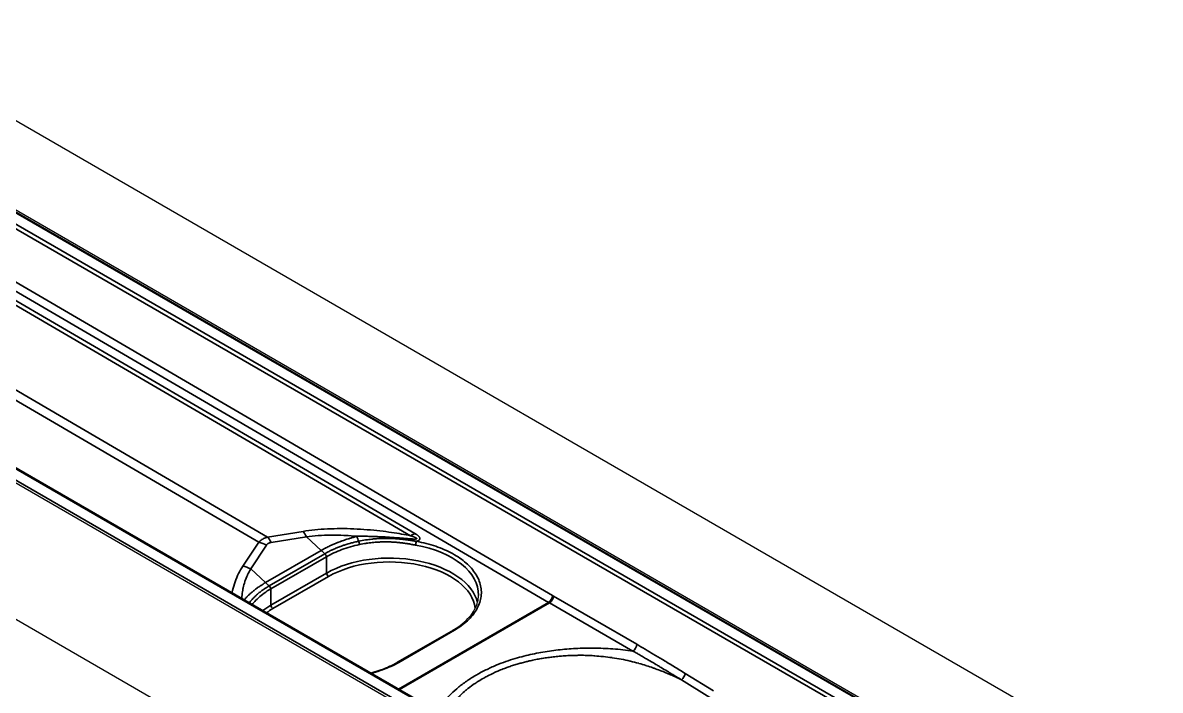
# Model space of a CAD drawing. Header units: millimetres. Extents: x 68 to 2000, y 100 to 2870.
# Drawn here: x 1290.3 to 1392.8, y 883.7 to 943.8 of the extents above; entities that cross this region are included whole.
import ezdxf

# ---------------------------------------------------------------- set-up
doc = ezdxf.new("R2010")
doc.units = ezdxf.units.MM
doc.header["$LTSCALE"] = 10
doc.layers.add('_Sichtbarkanten', color=7, linetype='Continuous', lineweight=25)
doc.layers.add('Sichtbar schmal (ISO)', color=7, linetype='Continuous', lineweight=35)

msp = doc.modelspace()

# ---------------------------------------------------------------- linework, layer by layer
at = {"layer": '_Sichtbarkanten'}
for p, q in [((1239.44, 963.98), (1522.28, 800.68)), ((1250.76, 949.22), (1496.84, 807.15)), ((1251.18, 949.16), (1496.62, 807.45)), ((1200.55, 941.52), (1483.39, 778.22)), ((1476.85, 795.62), (1230.79, 937.69)), ((1475.3, 795.14), (1229.86, 936.85)), ((1329.05, 889.1), (1324.03, 886.21))]:
    msp.add_line(p, q, dxfattribs=at)
for points, knots in [([(1329.05, 889.1), (1329.66, 889.45), (1330.16, 889.86), (1330.91, 890.72), (1331.15, 891.18), (1331.32, 891.83), (1331.35, 892.03), (1331.35, 892.23)], [0, 0, 0, 0, 0.516842, 0.516842, 1.025345, 1.025345, 1.242957, 1.242957, 1.242957, 1.242957]), ([(1321.61, 885.25), (1322.15, 885.39), (1322.66, 885.56), (1323.45, 885.9), (1323.75, 886.04), (1324.03, 886.21)], [2.7346782, 2.7346782, 2.7346782, 2.7346782, 3.0875268, 3.0875268, 3.3269031, 3.3269031, 3.3269031, 3.3269031])]:
    msp.add_open_spline(points, degree=3, knots=knots, dxfattribs=at)
at = {"layer": 'Sichtbar schmal (ISO)'}
for p, q in [((1495.64, 806.32), (1249.57, 948.39)), ((1249.75, 948.69), (1495.81, 806.63)), ((1496.71, 807.14), (1250.63, 949.21)), ((1338.02, 892.21), (1249.57, 943.82)), ((1337.66, 891.6), (1249.22, 943.21)), ((1229.77, 937.16), (1475.85, 795.09)), ((1476.73, 795.61), (1230.66, 937.67)), ((1325.62, 897.81), (1267.05, 931.97)), ((1325.21, 897.6), (1266.65, 931.77)), ((1311.54, 897.01), (1263.88, 924.82)), ((1312.34, 897.48), (1264.68, 925.28)), ((1315.53, 897.99), (1312.34, 897.48)), ((1315.84, 897.51), (1312.65, 896.99)), ((1315.84, 897.51), (1317.16, 896.27)), ((1311.54, 897.01), (1310.11, 894.86)), ((1312.25, 896.76), (1310.82, 894.61)), ((1312.15, 893.38), (1317.16, 896.27)), ((1317.5, 895.98), (1312.48, 893.09)), ((1317.64, 895.7), (1312.62, 892.81)), ((1317.64, 895.7), (1317.66, 894.23)), ((1310.82, 894.61), (1312.15, 893.38)), ((1317.66, 894.23), (1312.64, 891.34)), ((1317.84, 893.93), (1312.82, 891.03)), ((1312.62, 892.81), (1312.64, 891.34)), ((1345.61, 887.82), (1338.11, 892.15)), ((1324.13, 883.79), (1337.66, 891.6)), ((1324.23, 883.74), (1337.75, 891.55)), ((1345.26, 887.21), (1337.75, 891.55)), ((1324.16, 886.19), (1329.18, 889.09)), ((1352.53, 883.62), (1349.96, 885.2)), ((1352.2, 883.04), (1349.63, 884.63))]:
    msp.add_line(p, q, dxfattribs=at)
for centre, major_axis, ratio, start_param, end_param in [((1312.13, 895.34), (0.4, -2.47), 0.393812, 2.240031, 2.552527), ((1315.32, 895.85), (0.4, -2.47), 0.393811, 2.240031, 2.552528), ((1320.87, 900.5), (0.84, -4.93), 0.236303, 5.314743, 5.431953), ((1325.64, 901.88), (2.52, 4.32), 0.574319, 3.815229, 3.929595), ((1311.73, 895.11), (2.08, -1.38), 0.678392, 1.764791, 2.077288), ((1318.2, 899.58), (2.5, -4.33), 0.57735, 5.201094, 5.298232), ((1320.53, 896.94), (0.052, -0.244), 0.269866, 0.94212, 2.279891), ((1325.76, 896.89), (-0.045, -0.246), 0.237424, 3.781907, 5.332802), ((1323.32, 892.31), (-8.03, 0.04), 0.580454, 3.131921, 4.41663), ((1323.32, 890.97), (8, 0), 0.57735, 0.132279, 2.356194), ((1323.32, 890.77), (7.75, 0), 0.57735, 0.067114, 2.356194), ((1310.31, 892.96), (2.08, -1.38), 0.678392, 1.764791, 2.077288), ((1317.84, 894.14), (-0.125, 0.217), 0.57735, 0.802851, 2.356194), ((1313.18, 896.68), (2.5, -4.33), 0.57735, 5.201094, 5.298232), ((1312.44, 892.91), (0.121, -0.219), 0.577882, 0.813784, 2.167422), ((1337.66, 892.01), (0.252, 0.432), 0.574372, 3.929636, 5.482984), ((1337.75, 891.96), (0.25, 0.433), 0.57735, 3.926992, 5.480334), ((1338.45, 914.57), (-11.82, 23.79), 0.585279, 2.413962, 2.41893), ((1318.3, 888.07), (-8, 0), 0.57735, 5.497787, 5.637259), ((1318.3, 887.87), (-7.75, 0), 0.57735, 5.497787, 5.609846), ((1312.82, 891.24), (-0.125, 0.217), 0.57735, 0.802851, 2.356194), ((1337.75, 911.96), (-12.5, 21.65), 0.57735, 2.350959, 2.356194), ((1329.18, 888.89), (-0.125, 0.217), 0.57735, 5.492551, 6.283185), ((1345.26, 887.62), (0.25, 0.433), 0.57735, 3.926991, 5.480334), ((1324.16, 885.99), (-0.125, 0.217), 0.57735, 5.492551, 6.283185), ((1349.61, 885.01), (0.262, 0.426), 0.55888, 4.038057, 5.496129)]:
    msp.add_ellipse(centre, major_axis=major_axis, ratio=ratio, start_param=start_param, end_param=end_param, dxfattribs=at)
for points, knots in [([(1325.21, 897.6), (1324.97, 897.65), (1324.43, 897.75), (1323.53, 897.9), (1322.49, 898.04), (1321.32, 898.15), (1320.1, 898.23), (1318.92, 898.25), (1317.73, 898.22), (1316.58, 898.14), (1315.87, 898.05), (1315.53, 897.99)], [0.0000001, 0.0000001, 0.0000001, 0.0000001, 0.1111111, 0.2222222, 0.3333333, 0.4444444, 0.5555556, 0.6666667, 0.7777778, 0.8888889, 1, 1, 1, 1]), ([(1312.34, 897.48), (1312.28, 897.46), (1312.21, 897.44), (1312.15, 897.42), (1312.09, 897.39), (1312.04, 897.37), (1311.98, 897.34), (1311.93, 897.31), (1311.87, 897.28), (1311.82, 897.25), (1311.77, 897.21), (1311.72, 897.18), (1311.68, 897.14), (1311.63, 897.1), (1311.58, 897.06), (1311.54, 897.01)], [0.000001, 0.000001, 0.000001, 0.000001, 0.2, 0.2, 0.2, 0.4, 0.4, 0.4, 0.6, 0.6, 0.6, 0.8, 0.8, 0.8, 1, 1, 1, 1]), ([(1320.39, 897.55), (1320.04, 897.58), (1319.68, 897.61), (1319.33, 897.63), (1319.29, 897.63), (1319.25, 897.63), (1319.21, 897.63), (1318.84, 897.65), (1318.48, 897.66), (1318.11, 897.65), (1318.09, 897.65), (1318.06, 897.65), (1318.03, 897.65), (1317.66, 897.65), (1317.29, 897.64), (1316.93, 897.61), (1316.92, 897.61), (1316.91, 897.61), (1316.89, 897.61), (1316.52, 897.59), (1316.17, 897.55), (1315.84, 897.51)], [0.0000008, 0.0000008, 0.0000008, 0.0000008, 0.2248145, 0.2248145, 0.2248145, 0.25, 0.25, 0.25, 0.4832723, 0.4832723, 0.4832723, 0.5, 0.5, 0.5, 0.7416406, 0.7416406, 0.7416406, 0.75, 0.75, 0.75, 1, 1, 1, 1]), ([(1317.16, 896.27), (1317.3, 896.35), (1317.44, 896.42), (1317.57, 896.49), (1317.58, 896.5), (1317.59, 896.5), (1317.6, 896.51), (1317.72, 896.57), (1317.84, 896.63), (1317.95, 896.68), (1317.97, 896.69), (1317.99, 896.7), (1318.01, 896.71), (1318.11, 896.75), (1318.21, 896.8), (1318.3, 896.84), (1318.33, 896.85), (1318.35, 896.86), (1318.38, 896.87), (1318.47, 896.91), (1318.55, 896.94), (1318.63, 896.98), (1318.67, 896.99), (1318.7, 897), (1318.73, 897.01), (1318.8, 897.04), (1318.88, 897.07), (1318.96, 897.1), (1318.99, 897.11), (1319.02, 897.12), (1319.06, 897.13), (1319.13, 897.16), (1319.2, 897.19), (1319.27, 897.21), (1319.31, 897.22), (1319.34, 897.23), (1319.38, 897.25), (1319.45, 897.27), (1319.53, 897.3), (1319.6, 897.32), (1319.64, 897.33), (1319.67, 897.34), (1319.71, 897.35), (1319.79, 897.38), (1319.88, 897.4), (1319.97, 897.43), (1319.99, 897.44), (1320.02, 897.44), (1320.04, 897.45), (1320.16, 897.48), (1320.27, 897.52), (1320.39, 897.55)], [0, 0, 0, 0, 0.1017511, 0.1017511, 0.1017511, 0.1111111, 0.1111111, 0.1111111, 0.2047514, 0.2047514, 0.2047514, 0.2222222, 0.2222222, 0.2222222, 0.3088109, 0.3088109, 0.3088109, 0.3333333, 0.3333333, 0.3333333, 0.4141311, 0.4141311, 0.4141311, 0.4444444, 0.4444444, 0.4444444, 0.5213578, 0.5213578, 0.5213578, 0.5555556, 0.5555556, 0.5555556, 0.6302663, 0.6302663, 0.6302663, 0.6666667, 0.6666667, 0.6666667, 0.7427651, 0.7427651, 0.7427651, 0.7777778, 0.7777778, 0.7777778, 0.8639588, 0.8639588, 0.8639588, 0.8888889, 0.8888889, 0.8888889, 0.9999989, 0.9999989, 0.9999989, 0.9999989]), ([(1320.39, 897.55), (1320.44, 897.55), (1320.49, 897.55), (1320.55, 897.55), (1320.64, 897.55), (1320.74, 897.55), (1320.83, 897.55), (1320.97, 897.55), (1321.11, 897.55), (1321.25, 897.55), (1321.39, 897.55), (1321.52, 897.54), (1321.65, 897.54), (1321.7, 897.54), (1321.74, 897.54), (1321.78, 897.54), (1321.87, 897.54), (1321.96, 897.53), (1322.05, 897.53), (1322.19, 897.52), (1322.32, 897.52), (1322.45, 897.51), (1322.58, 897.51), (1322.71, 897.5), (1322.83, 897.49), (1322.87, 897.49), (1322.9, 897.49), (1322.94, 897.49), (1323.02, 897.48), (1323.1, 897.48), (1323.18, 897.47), (1323.29, 897.47), (1323.39, 897.46), (1323.48, 897.45), (1323.58, 897.45), (1323.66, 897.44), (1323.75, 897.43), (1323.82, 897.43), (1323.89, 897.42), (1323.96, 897.42), (1323.97, 897.42), (1323.98, 897.42), (1323.98, 897.41), (1324.06, 897.41), (1324.13, 897.4), (1324.2, 897.4), (1324.26, 897.39), (1324.33, 897.39), (1324.39, 897.38), (1324.45, 897.38), (1324.5, 897.37), (1324.56, 897.37), (1324.61, 897.36), (1324.66, 897.36), (1324.71, 897.35), (1324.76, 897.35), (1324.81, 897.35), (1324.85, 897.34), (1324.86, 897.34), (1324.86, 897.34), (1324.87, 897.34), (1324.91, 897.34), (1324.94, 897.34), (1324.98, 897.33), (1325.02, 897.33), (1325.06, 897.33), (1325.1, 897.32), (1325.13, 897.32), (1325.17, 897.32), (1325.2, 897.32), (1325.24, 897.31), (1325.27, 897.31), (1325.3, 897.31), (1325.33, 897.31), (1325.36, 897.31), (1325.39, 897.31), (1325.42, 897.3), (1325.44, 897.3), (1325.47, 897.3), (1325.49, 897.3), (1325.52, 897.3), (1325.54, 897.3), (1325.56, 897.3), (1325.58, 897.3), (1325.6, 897.3), (1325.62, 897.3), (1325.64, 897.3), (1325.66, 897.3), (1325.67, 897.3), (1325.68, 897.3), (1325.7, 897.31), (1325.7, 897.31), (1325.7, 897.31), (1325.71, 897.31), (1325.72, 897.31), (1325.73, 897.31), (1325.74, 897.31), (1325.75, 897.31), (1325.76, 897.32), (1325.77, 897.32), (1325.77, 897.32), (1325.78, 897.33), (1325.78, 897.33), (1325.78, 897.33), (1325.79, 897.34), (1325.79, 897.34), (1325.79, 897.34), (1325.79, 897.35), (1325.79, 897.35), (1325.78, 897.36), (1325.78, 897.36), (1325.77, 897.37), (1325.77, 897.37), (1325.76, 897.38), (1325.75, 897.39), (1325.75, 897.39), (1325.74, 897.39), (1325.74, 897.39), (1325.73, 897.4), (1325.73, 897.4), (1325.72, 897.41), (1325.71, 897.41), (1325.69, 897.42), (1325.68, 897.43), (1325.66, 897.44), (1325.65, 897.44), (1325.63, 897.45), (1325.61, 897.46), (1325.59, 897.47), (1325.56, 897.48), (1325.54, 897.49), (1325.52, 897.5), (1325.49, 897.51), (1325.47, 897.52), (1325.44, 897.52), (1325.41, 897.54), (1325.38, 897.55), (1325.35, 897.56), (1325.32, 897.57), (1325.29, 897.58), (1325.25, 897.59), (1325.21, 897.6)], [0, 0, 0, 0, 0.008878, 0.008878, 0.008878, 0.025, 0.025, 0.025, 0.05, 0.05, 0.05, 0.075, 0.075, 0.075, 0.083078, 0.083078, 0.083078, 0.1, 0.1, 0.1, 0.125, 0.125, 0.125, 0.15, 0.15, 0.15, 0.157262, 0.157262, 0.157262, 0.175, 0.175, 0.175, 0.2, 0.2, 0.2, 0.225, 0.225, 0.225, 0.247497, 0.247497, 0.247497, 0.25, 0.25, 0.25, 0.275, 0.275, 0.275, 0.3, 0.3, 0.3, 0.325, 0.325, 0.325, 0.35, 0.35, 0.35, 0.375, 0.375, 0.375, 0.377245, 0.377245, 0.377245, 0.4, 0.4, 0.4, 0.425, 0.425, 0.425, 0.45, 0.45, 0.45, 0.475, 0.475, 0.475, 0.5, 0.5, 0.5, 0.525, 0.525, 0.525, 0.55, 0.55, 0.55, 0.575, 0.575, 0.575, 0.6, 0.6, 0.6, 0.61905, 0.61905, 0.61905, 0.625, 0.625, 0.625, 0.65, 0.65, 0.65, 0.675, 0.675, 0.675, 0.7, 0.7, 0.7, 0.725, 0.725, 0.725, 0.75, 0.75, 0.75, 0.775, 0.775, 0.775, 0.8, 0.8, 0.8, 0.810535, 0.810535, 0.810535, 0.825, 0.825, 0.825, 0.85, 0.85, 0.85, 0.875, 0.875, 0.875, 0.9, 0.9, 0.9, 0.925, 0.925, 0.925, 0.95, 0.95, 0.95, 0.975, 0.975, 0.975, 1, 1, 1, 1]), ([(1325.76, 897.1), (1325.72, 897.1), (1325.67, 897.11), (1325.62, 897.12), (1325.62, 897.12), (1325.61, 897.12), (1325.61, 897.12), (1325.56, 897.13), (1325.52, 897.14), (1325.47, 897.14), (1325.46, 897.15), (1325.45, 897.15), (1325.44, 897.15), (1325.4, 897.16), (1325.35, 897.16), (1325.29, 897.17), (1325.28, 897.17), (1325.27, 897.18), (1325.25, 897.18), (1325.21, 897.19), (1325.15, 897.19), (1325.1, 897.2), (1325.08, 897.2), (1325.06, 897.21), (1325.04, 897.21), (1324.99, 897.22), (1324.94, 897.22), (1324.89, 897.23), (1324.86, 897.23), (1324.84, 897.24), (1324.81, 897.24), (1324.76, 897.25), (1324.71, 897.25), (1324.66, 897.26), (1324.62, 897.26), (1324.59, 897.27), (1324.55, 897.27), (1324.5, 897.28), (1324.45, 897.28), (1324.4, 897.29), (1324.36, 897.29), (1324.31, 897.3), (1324.27, 897.3), (1324.22, 897.31), (1324.17, 897.31), (1324.12, 897.31), (1324.07, 897.32), (1324.01, 897.32), (1323.96, 897.33), (1323.91, 897.33), (1323.86, 897.33), (1323.81, 897.34), (1323.74, 897.34), (1323.68, 897.34), (1323.61, 897.35), (1323.56, 897.35), (1323.52, 897.35), (1323.47, 897.35), (1323.39, 897.36), (1323.31, 897.36), (1323.22, 897.36), (1323.18, 897.36), (1323.14, 897.36), (1323.09, 897.36), (1323, 897.36), (1322.89, 897.36), (1322.79, 897.36), (1322.75, 897.36), (1322.72, 897.36), (1322.68, 897.36), (1322.56, 897.35), (1322.44, 897.35), (1322.31, 897.34), (1322.28, 897.34), (1322.25, 897.34), (1322.22, 897.34), (1322.08, 897.33), (1321.93, 897.31), (1321.78, 897.3), (1321.76, 897.3), (1321.74, 897.29), (1321.72, 897.29), (1321.55, 897.27), (1321.38, 897.25), (1321.19, 897.22), (1321.18, 897.22), (1321.17, 897.22), (1321.16, 897.22), (1320.97, 897.19), (1320.76, 897.15), (1320.55, 897.11)], [0, 0, 0, 0, 0.0625, 0.0625, 0.0625, 0.0673979, 0.0673979, 0.0673979, 0.125, 0.125, 0.125, 0.134343, 0.134343, 0.134343, 0.1875, 0.1875, 0.1875, 0.2010157, 0.2010157, 0.2010157, 0.25, 0.25, 0.25, 0.2675424, 0.2675424, 0.2675424, 0.3125, 0.3125, 0.3125, 0.3339838, 0.3339838, 0.3339838, 0.375, 0.375, 0.375, 0.4003897, 0.4003897, 0.4003897, 0.4375, 0.4375, 0.4375, 0.4668495, 0.4668495, 0.4668495, 0.5, 0.5, 0.5, 0.5333862, 0.5333862, 0.5333862, 0.5625, 0.5625, 0.5625, 0.6000058, 0.6000058, 0.6000058, 0.625, 0.625, 0.625, 0.6667228, 0.6667228, 0.6667228, 0.6875, 0.6875, 0.6875, 0.7335473, 0.7335473, 0.7335473, 0.75, 0.75, 0.75, 0.8005055, 0.8005055, 0.8005055, 0.8125, 0.8125, 0.8125, 0.8674731, 0.8674731, 0.8674731, 0.875, 0.875, 0.875, 0.9341302, 0.9341302, 0.9341302, 0.9375, 0.9375, 0.9375, 0.9999998, 0.9999998, 0.9999998, 0.9999998]), ([(1325.76, 897.1), (1325.78, 897.1), (1325.81, 897.11), (1325.83, 897.12), (1325.85, 897.13), (1325.87, 897.14), (1325.89, 897.15), (1325.91, 897.16), (1325.93, 897.17), (1325.94, 897.18), (1325.96, 897.19), (1325.97, 897.2), (1325.99, 897.21), (1326, 897.22), (1326.01, 897.23), (1326.02, 897.24), (1326.03, 897.25), (1326.04, 897.26), (1326.04, 897.27), (1326.05, 897.28), (1326.05, 897.29), (1326.06, 897.3), (1326.06, 897.31), (1326.06, 897.33), (1326.06, 897.34), (1326.07, 897.35), (1326.07, 897.36), (1326.06, 897.38), (1326.06, 897.39), (1326.06, 897.4), (1326.05, 897.42), (1326.05, 897.43), (1326.04, 897.45), (1326.03, 897.46), (1326.03, 897.47), (1326.02, 897.49), (1326, 897.5), (1325.99, 897.52), (1325.98, 897.53), (1325.96, 897.55), (1325.95, 897.57), (1325.93, 897.58), (1325.92, 897.6), (1325.9, 897.61), (1325.88, 897.63), (1325.86, 897.65), (1325.84, 897.66), (1325.81, 897.68), (1325.79, 897.7), (1325.76, 897.72), (1325.74, 897.73), (1325.71, 897.75), (1325.68, 897.77), (1325.65, 897.79), (1325.62, 897.81)], [0, 0, 0, 0, 0.0555556, 0.0555556, 0.0555556, 0.1111111, 0.1111111, 0.1111111, 0.1666667, 0.1666667, 0.1666667, 0.2222222, 0.2222222, 0.2222222, 0.2777778, 0.2777778, 0.2777778, 0.3333333, 0.3333333, 0.3333333, 0.3888889, 0.3888889, 0.3888889, 0.4444444, 0.4444444, 0.4444444, 0.5, 0.5, 0.5, 0.5555556, 0.5555556, 0.5555556, 0.6111111, 0.6111111, 0.6111111, 0.6666667, 0.6666667, 0.6666667, 0.7222222, 0.7222222, 0.7222222, 0.7777778, 0.7777778, 0.7777778, 0.8333333, 0.8333333, 0.8333333, 0.8888889, 0.8888889, 0.8888889, 0.9444444, 0.9444444, 0.9444444, 0.9999994, 0.9999994, 0.9999994, 0.9999994]), ([(1312.65, 896.99), (1312.61, 896.99), (1312.54, 896.97), (1312.45, 896.94), (1312.37, 896.89), (1312.3, 896.83), (1312.26, 896.79), (1312.25, 896.76)], [0.0000019, 0.0000019, 0.0000019, 0.0000019, 0.2, 0.4, 0.6, 0.8, 1, 1, 1, 1]), ([(1320.55, 897.11), (1320.42, 897.08), (1320.28, 897.05), (1320.15, 897.02), (1320.04, 896.99), (1319.92, 896.96), (1319.81, 896.93), (1319.78, 896.92), (1319.75, 896.91), (1319.71, 896.9), (1319.64, 896.88), (1319.57, 896.86), (1319.5, 896.83), (1319.39, 896.8), (1319.29, 896.77), (1319.19, 896.74), (1319.1, 896.71), (1319.01, 896.67), (1318.92, 896.64), (1318.91, 896.64), (1318.9, 896.63), (1318.89, 896.63), (1318.78, 896.59), (1318.68, 896.55), (1318.57, 896.51), (1318.46, 896.46), (1318.35, 896.41), (1318.24, 896.36), (1318.21, 896.35), (1318.19, 896.34), (1318.17, 896.33), (1318.07, 896.29), (1317.97, 896.24), (1317.88, 896.19), (1317.75, 896.12), (1317.62, 896.05), (1317.5, 895.98)], [0, 0, 0, 0, 0.117035, 0.117035, 0.117035, 0.221069, 0.221069, 0.221069, 0.25, 0.25, 0.25, 0.317055, 0.317055, 0.317055, 0.411258, 0.411258, 0.411258, 0.5, 0.5, 0.5, 0.509092, 0.509092, 0.509092, 0.613594, 0.613594, 0.613594, 0.728289, 0.728289, 0.728289, 0.75, 0.75, 0.75, 0.856332, 0.856332, 0.856332, 1, 1, 1, 1]), ([(1320.62, 896.8), (1320.34, 896.75), (1320.07, 896.68), (1319.81, 896.6), (1319.81, 896.6), (1319.81, 896.6), (1319.8, 896.6), (1319.54, 896.53), (1319.28, 896.44), (1319.04, 896.35), (1319.03, 896.35), (1319.03, 896.35), (1319.03, 896.35), (1318.78, 896.26), (1318.54, 896.16), (1318.31, 896.05), (1318.31, 896.05), (1318.3, 896.05), (1318.3, 896.05), (1318.07, 895.94), (1317.85, 895.83), (1317.64, 895.7)], [0, 0, 0, 0, 0.247865, 0.247865, 0.247865, 0.25, 0.25, 0.25, 0.496212, 0.496212, 0.496212, 0.5, 0.5, 0.5, 0.746922, 0.746922, 0.746922, 0.75, 0.75, 0.75, 1, 1, 1, 1]), ([(1325.68, 896.76), (1325.64, 896.77), (1325.6, 896.77), (1325.55, 896.78), (1325.55, 896.78), (1325.54, 896.78), (1325.54, 896.78), (1325.49, 896.79), (1325.45, 896.8), (1325.4, 896.81), (1325.39, 896.81), (1325.38, 896.81), (1325.37, 896.81), (1325.33, 896.82), (1325.28, 896.83), (1325.23, 896.84), (1325.22, 896.84), (1325.2, 896.84), (1325.19, 896.85), (1325.14, 896.85), (1325.09, 896.86), (1325.04, 896.87), (1325.02, 896.87), (1325.01, 896.88), (1324.99, 896.88), (1324.94, 896.89), (1324.89, 896.9), (1324.84, 896.9), (1324.81, 896.91), (1324.79, 896.91), (1324.76, 896.91), (1324.71, 896.92), (1324.66, 896.93), (1324.61, 896.93), (1324.58, 896.94), (1324.54, 896.94), (1324.51, 896.95), (1324.46, 896.95), (1324.41, 896.96), (1324.36, 896.97), (1324.32, 896.97), (1324.28, 896.98), (1324.24, 896.98), (1324.19, 896.98), (1324.14, 896.99), (1324.09, 896.99), (1324.04, 897), (1323.98, 897), (1323.93, 897.01), (1323.88, 897.01), (1323.83, 897.02), (1323.79, 897.02), (1323.72, 897.02), (1323.66, 897.03), (1323.59, 897.03), (1323.55, 897.03), (1323.5, 897.04), (1323.45, 897.04), (1323.38, 897.04), (1323.3, 897.04), (1323.22, 897.05), (1323.17, 897.05), (1323.13, 897.05), (1323.09, 897.05), (1323, 897.05), (1322.9, 897.05), (1322.8, 897.05), (1322.76, 897.05), (1322.72, 897.05), (1322.69, 897.04), (1322.57, 897.04), (1322.45, 897.04), (1322.33, 897.03), (1322.3, 897.03), (1322.27, 897.03), (1322.24, 897.03), (1322.11, 897.02), (1321.96, 897.01), (1321.81, 896.99), (1321.79, 896.99), (1321.77, 896.99), (1321.75, 896.99), (1321.59, 896.97), (1321.42, 896.95), (1321.24, 896.92), (1321.23, 896.92), (1321.22, 896.92), (1321.21, 896.91), (1321.02, 896.88), (1320.82, 896.85), (1320.62, 896.8)], [0.0000002, 0.0000002, 0.0000002, 0.0000002, 0.0625, 0.0625, 0.0625, 0.0673967, 0.0673967, 0.0673967, 0.125, 0.125, 0.125, 0.1343426, 0.1343426, 0.1343426, 0.1875, 0.1875, 0.1875, 0.2010143, 0.2010143, 0.2010143, 0.25, 0.25, 0.25, 0.2675413, 0.2675413, 0.2675413, 0.3125, 0.3125, 0.3125, 0.3339828, 0.3339828, 0.3339828, 0.375, 0.375, 0.375, 0.4003887, 0.4003887, 0.4003887, 0.4375, 0.4375, 0.4375, 0.4668486, 0.4668486, 0.4668486, 0.5, 0.5, 0.5, 0.5333854, 0.5333854, 0.5333854, 0.5625, 0.5625, 0.5625, 0.600005, 0.600005, 0.600005, 0.625, 0.625, 0.625, 0.6667219, 0.6667219, 0.6667219, 0.6875, 0.6875, 0.6875, 0.7335465, 0.7335465, 0.7335465, 0.75, 0.75, 0.75, 0.8005047, 0.8005047, 0.8005047, 0.8125, 0.8125, 0.8125, 0.8674725, 0.8674725, 0.8674725, 0.875, 0.875, 0.875, 0.9341293, 0.9341293, 0.9341293, 0.9375, 0.9375, 0.9375, 1, 1, 1, 1]), ([(1317.5, 895.98), (1317.51, 895.97), (1317.53, 895.95), (1317.54, 895.94), (1317.56, 895.92), (1317.57, 895.9), (1317.58, 895.88), (1317.59, 895.86), (1317.6, 895.84), (1317.61, 895.82), (1317.62, 895.8), (1317.63, 895.78), (1317.63, 895.76), (1317.64, 895.74), (1317.64, 895.72), (1317.64, 895.7)], [0, 0, 0, 0, 0.2, 0.2, 0.2, 0.4, 0.4, 0.4, 0.6, 0.6, 0.6, 0.8, 0.8, 0.8, 1, 1, 1, 1]), ([(1310.11, 894.86), (1309.97, 894.65), (1309.71, 894.2), (1309.39, 893.45), (1309.22, 892.86), (1309.15, 892.52), (1309.13, 892.45)], [0, 0, 0, 0, 0.1, 0.2, 0.3, 0.3276379, 0.3276379, 0.3276379, 0.3276379]), ([(1310.82, 894.61), (1310.72, 894.44), (1310.62, 894.26), (1310.53, 894.07), (1310.53, 894.06), (1310.53, 894.06), (1310.53, 894.06), (1310.45, 893.88), (1310.37, 893.69), (1310.3, 893.5), (1310.3, 893.48), (1310.3, 893.47), (1310.29, 893.46), (1310.23, 893.28), (1310.18, 893.09), (1310.14, 892.9), (1310.13, 892.88), (1310.13, 892.85), (1310.12, 892.82), (1310.09, 892.64), (1310.06, 892.46), (1310.04, 892.28), (1310.04, 892.25), (1310.03, 892.21), (1310.03, 892.18), (1310.02, 892.1), (1310.02, 892.02), (1310.01, 891.94)], [0, 0, 0, 0, 0.1967454, 0.1967454, 0.1967454, 0.2, 0.2, 0.2, 0.3878012, 0.3878012, 0.3878012, 0.4, 0.4, 0.4, 0.5761295, 0.5761295, 0.5761295, 0.6, 0.6, 0.6, 0.7678469, 0.7678469, 0.7678469, 0.8, 0.8, 0.8, 0.8747444, 0.8747444, 0.8747444, 0.8747444]), ([(1310.23, 891.82), (1310.26, 891.86), (1310.29, 891.89), (1310.32, 891.93), (1310.32, 891.93), (1310.32, 891.93), (1310.32, 891.93), (1310.37, 891.99), (1310.43, 892.05), (1310.49, 892.11), (1310.49, 892.11), (1310.49, 892.11), (1310.49, 892.12), (1310.55, 892.17), (1310.61, 892.23), (1310.67, 892.29), (1310.67, 892.29), (1310.67, 892.29), (1310.68, 892.3), (1310.74, 892.36), (1310.81, 892.42), (1310.88, 892.48), (1310.88, 892.48), (1310.88, 892.48), (1310.88, 892.48), (1310.96, 892.55), (1311.03, 892.61), (1311.12, 892.68), (1311.2, 892.75), (1311.3, 892.82), (1311.4, 892.89), (1311.4, 892.89), (1311.4, 892.9), (1311.41, 892.9), (1311.51, 892.97), (1311.61, 893.04), (1311.74, 893.12), (1311.74, 893.13), (1311.74, 893.13), (1311.75, 893.13), (1311.87, 893.21), (1312, 893.29), (1312.15, 893.38)], [0.1570345, 0.1570345, 0.1570345, 0.1570345, 0.2203361, 0.2203361, 0.2203361, 0.2222222, 0.2222222, 0.2222222, 0.3291407, 0.3291407, 0.3291407, 0.3333333, 0.3333333, 0.3333333, 0.4399522, 0.4399522, 0.4399522, 0.4444444, 0.4444444, 0.4444444, 0.5527771, 0.5527771, 0.5527771, 0.5555556, 0.5555556, 0.5555556, 0.6666667, 0.6666667, 0.6666667, 0.7777778, 0.7777778, 0.7777778, 0.7811143, 0.7811143, 0.7811143, 0.8888889, 0.8888889, 0.8888889, 0.8924959, 0.8924959, 0.8924959, 1, 1, 1, 1]), ([(1312.48, 893.09), (1312.35, 893.01), (1312.23, 892.93), (1312.1, 892.85), (1312.03, 892.8), (1311.95, 892.75), (1311.87, 892.7), (1311.84, 892.67), (1311.82, 892.65), (1311.79, 892.63), (1311.7, 892.56), (1311.61, 892.49), (1311.52, 892.42), (1311.46, 892.37), (1311.4, 892.32), (1311.34, 892.27), (1311.33, 892.26), (1311.32, 892.24), (1311.3, 892.23), (1311.24, 892.17), (1311.17, 892.11), (1311.12, 892.05), (1311.06, 891.99), (1311, 891.93), (1310.95, 891.87), (1310.94, 891.85), (1310.92, 891.83), (1310.9, 891.81), (1310.87, 891.77), (1310.84, 891.74), (1310.81, 891.7), (1310.77, 891.65), (1310.73, 891.6), (1310.7, 891.55)], [0, 0, 0, 0, 0.1512862, 0.1512862, 0.1512862, 0.25, 0.25, 0.25, 0.2880914, 0.2880914, 0.2880914, 0.411254, 0.411254, 0.411254, 0.5, 0.5, 0.5, 0.5218999, 0.5218999, 0.5218999, 0.6226524, 0.6226524, 0.6226524, 0.7175813, 0.7175813, 0.7175813, 0.75, 0.75, 0.75, 0.8105529, 0.8105529, 0.8105529, 0.887398, 0.887398, 0.887398, 0.887398]), ([(1312.62, 892.81), (1312.41, 892.69), (1312.21, 892.56), (1312.03, 892.42), (1311.84, 892.29), (1311.67, 892.15), (1311.51, 892.01), (1311.35, 891.86), (1311.21, 891.72), (1311.08, 891.56), (1311.03, 891.51), (1310.99, 891.46), (1310.95, 891.4)], [0, 0, 0, 0, 0.25, 0.25, 0.25, 0.5, 0.5, 0.5, 0.75, 0.75, 0.75, 0.836202, 0.836202, 0.836202, 0.836202]), ([(1327.65, 881.76), (1327.71, 881.87), (1327.87, 882.14), (1328.2, 882.6), (1328.7, 883.19), (1329.36, 883.82), (1330.16, 884.44), (1331.06, 885.02), (1332, 885.52), (1332.94, 885.94), (1333.83, 886.28), (1334.66, 886.54), (1335.45, 886.76), (1336.2, 886.94), (1336.96, 887.09), (1337.73, 887.21), (1338.52, 887.32), (1339.31, 887.39), (1340.11, 887.45), (1340.92, 887.48), (1341.75, 887.48), (1342.59, 887.46), (1343.45, 887.41), (1344.36, 887.33), (1344.96, 887.26), (1345.26, 887.21)], [0.3130997, 0.3130997, 0.3130997, 0.3130997, 0.3333333, 0.3636364, 0.3939394, 0.4242424, 0.4545455, 0.4848485, 0.5151515, 0.5454545, 0.5757576, 0.6060606, 0.6363636, 0.6666667, 0.6969697, 0.7272727, 0.7575758, 0.7878788, 0.8181818, 0.8484848, 0.8787879, 0.9090909, 0.9393939, 0.969697, 1, 1, 1, 1]), ([(1349.63, 884.63), (1349.4, 884.77), (1349.18, 884.9), (1348.96, 885.03), (1348.83, 885.11), (1348.71, 885.18), (1348.59, 885.25), (1348.51, 885.3), (1348.43, 885.35), (1348.36, 885.4), (1348.17, 885.51), (1347.99, 885.62), (1347.81, 885.72), (1347.76, 885.75), (1347.71, 885.79), (1347.65, 885.82), (1347.54, 885.88), (1347.43, 885.95), (1347.33, 886.01), (1347.18, 886.1), (1347.03, 886.19), (1346.89, 886.27), (1346.86, 886.29), (1346.83, 886.31), (1346.8, 886.32), (1346.7, 886.38), (1346.6, 886.44), (1346.5, 886.5), (1346.38, 886.57), (1346.26, 886.64), (1346.14, 886.71), (1346.1, 886.73), (1346.05, 886.76), (1346.01, 886.79), (1345.95, 886.82), (1345.89, 886.86), (1345.82, 886.89), (1345.73, 886.95), (1345.63, 887.01), (1345.53, 887.06), (1345.44, 887.11), (1345.35, 887.16), (1345.26, 887.21)], [0, 0, 0, 0, 0.1270785, 0.1270785, 0.1270785, 0.2, 0.2, 0.2, 0.2482893, 0.2482893, 0.2482893, 0.3637364, 0.3637364, 0.3637364, 0.4, 0.4, 0.4, 0.473759, 0.473759, 0.473759, 0.5777492, 0.5777492, 0.5777492, 0.6, 0.6, 0.6, 0.674812, 0.674812, 0.674812, 0.764905, 0.764905, 0.764905, 0.8, 0.8, 0.8, 0.8485106, 0.8485106, 0.8485106, 0.9264973, 0.9264973, 0.9264973, 1, 1, 1, 1]), ([(1349.96, 885.2), (1349.6, 885.43), (1348.91, 885.85), (1347.98, 886.42), (1347.14, 886.92), (1346.35, 887.39), (1345.86, 887.68), (1345.61, 887.82)], [0, 0, 0, 0, 0.2, 0.4, 0.6, 0.8, 1, 1, 1, 1]), ([(1321.68, 885.21), (1321.74, 885.23), (1321.8, 885.24), (1321.86, 885.26), (1322.15, 885.34), (1322.43, 885.42), (1322.69, 885.52), (1322.96, 885.62), (1323.22, 885.72), (1323.46, 885.83), (1323.71, 885.95), (1323.94, 886.07), (1324.16, 886.19)], [0.8216292, 0.8216292, 0.8216292, 0.8216292, 0.8333333, 0.8333333, 0.8333333, 0.8888889, 0.8888889, 0.8888889, 0.9444444, 0.9444444, 0.9444444, 1, 1, 1, 1]), ([(1328.39, 881.33), (1328.42, 881.4), (1328.45, 881.48), (1328.49, 881.55), (1328.5, 881.57), (1328.51, 881.6), (1328.53, 881.63), (1328.59, 881.75), (1328.66, 881.88), (1328.74, 882.01), (1328.77, 882.05), (1328.79, 882.08), (1328.81, 882.12), (1328.89, 882.25), (1328.99, 882.38), (1329.1, 882.53), (1329.13, 882.57), (1329.17, 882.62), (1329.21, 882.66), (1329.32, 882.8), (1329.44, 882.94), (1329.58, 883.09), (1329.64, 883.14), (1329.69, 883.2), (1329.75, 883.26), (1329.89, 883.4), (1330.05, 883.54), (1330.21, 883.68), (1330.29, 883.74), (1330.37, 883.81), (1330.45, 883.87), (1330.62, 884), (1330.79, 884.13), (1330.97, 884.25), (1331.07, 884.32), (1331.18, 884.39), (1331.28, 884.46), (1331.46, 884.57), (1331.64, 884.68), (1331.82, 884.78), (1331.94, 884.85), (1332.06, 884.92), (1332.19, 884.98), (1332.36, 885.07), (1332.53, 885.15), (1332.7, 885.23), (1332.84, 885.3), (1332.97, 885.36), (1333.1, 885.41), (1333.26, 885.48), (1333.42, 885.54), (1333.57, 885.6), (1333.72, 885.66), (1333.85, 885.71), (1333.99, 885.76), (1334.13, 885.81), (1334.27, 885.86), (1334.41, 885.9), (1334.55, 885.95), (1334.69, 885.99), (1334.83, 886.03), (1334.95, 886.07), (1335.07, 886.1), (1335.19, 886.13), (1335.33, 886.17), (1335.47, 886.21), (1335.61, 886.25), (1335.72, 886.27), (1335.82, 886.3), (1335.92, 886.32), (1336.07, 886.35), (1336.22, 886.39), (1336.36, 886.42), (1336.45, 886.44), (1336.55, 886.45), (1336.64, 886.47), (1336.79, 886.5), (1336.95, 886.53), (1337.1, 886.55), (1337.19, 886.57), (1337.27, 886.58), (1337.35, 886.59), (1337.52, 886.62), (1337.69, 886.64), (1337.86, 886.66), (1337.93, 886.67), (1338.01, 886.68), (1338.08, 886.69), (1338.26, 886.71), (1338.44, 886.73), (1338.62, 886.75), (1338.69, 886.75), (1338.76, 886.76), (1338.82, 886.76), (1339.01, 886.78), (1339.21, 886.79), (1339.4, 886.8), (1339.45, 886.8), (1339.51, 886.8), (1339.57, 886.81), (1339.77, 886.82), (1339.97, 886.82), (1340.17, 886.82), (1340.22, 886.82), (1340.27, 886.83), (1340.32, 886.83), (1340.53, 886.83), (1340.74, 886.83), (1340.96, 886.82), (1341, 886.82), (1341.03, 886.82), (1341.07, 886.82), (1341.3, 886.81), (1341.52, 886.8), (1341.75, 886.79), (1341.78, 886.78), (1341.81, 886.78), (1341.84, 886.78), (1342.08, 886.76), (1342.32, 886.74), (1342.56, 886.72), (1342.58, 886.72), (1342.59, 886.71), (1342.61, 886.71), (1342.86, 886.69), (1343.12, 886.65), (1343.38, 886.62), (1343.38, 886.62), (1343.39, 886.61), (1343.4, 886.61), (1343.67, 886.57), (1343.94, 886.53), (1344.21, 886.48), (1344.21, 886.48), (1344.21, 886.48), (1344.22, 886.48), (1344.49, 886.42), (1344.76, 886.37), (1345.01, 886.31), (1345.03, 886.3), (1345.04, 886.3), (1345.06, 886.29), (1345.3, 886.24), (1345.54, 886.18), (1345.76, 886.12), (1345.78, 886.11), (1345.8, 886.1), (1345.81, 886.1), (1346.03, 886.04), (1346.23, 885.98), (1346.42, 885.92), (1346.45, 885.91), (1346.48, 885.9), (1346.5, 885.89), (1346.69, 885.83), (1346.88, 885.77), (1347.07, 885.7), (1347.11, 885.69), (1347.14, 885.67), (1347.18, 885.66), (1347.36, 885.6), (1347.54, 885.53), (1347.72, 885.46), (1347.77, 885.44), (1347.81, 885.42), (1347.86, 885.41), (1348.03, 885.34), (1348.2, 885.27), (1348.37, 885.2), (1348.42, 885.17), (1348.47, 885.15), (1348.52, 885.13), (1348.68, 885.06), (1348.84, 884.99), (1349, 884.92), (1349.06, 884.89), (1349.12, 884.86), (1349.18, 884.84), (1349.33, 884.77), (1349.48, 884.7), (1349.63, 884.63)], [0.3514098, 0.3514098, 0.3514098, 0.3514098, 0.3617021, 0.3617021, 0.3617021, 0.3655102, 0.3655102, 0.3655102, 0.3829787, 0.3829787, 0.3829787, 0.3875809, 0.3875809, 0.3875809, 0.4042553, 0.4042553, 0.4042553, 0.4096733, 0.4096733, 0.4096733, 0.4255319, 0.4255319, 0.4255319, 0.4318112, 0.4318112, 0.4318112, 0.4468085, 0.4468085, 0.4468085, 0.4539809, 0.4539809, 0.4539809, 0.4680851, 0.4680851, 0.4680851, 0.4761295, 0.4761295, 0.4761295, 0.4893617, 0.4893617, 0.4893617, 0.4982534, 0.4982534, 0.4982534, 0.5106383, 0.5106383, 0.5106383, 0.5203609, 0.5203609, 0.5203609, 0.5319149, 0.5319149, 0.5319149, 0.5424753, 0.5424753, 0.5424753, 0.5531915, 0.5531915, 0.5531915, 0.5645757, 0.5645757, 0.5645757, 0.5744681, 0.5744681, 0.5744681, 0.5866643, 0.5866643, 0.5866643, 0.5957447, 0.5957447, 0.5957447, 0.6087514, 0.6087514, 0.6087514, 0.6170213, 0.6170213, 0.6170213, 0.6308651, 0.6308651, 0.6308651, 0.6382979, 0.6382979, 0.6382979, 0.6530206, 0.6530206, 0.6530206, 0.6595745, 0.6595745, 0.6595745, 0.675163, 0.675163, 0.675163, 0.6808511, 0.6808511, 0.6808511, 0.6972734, 0.6972734, 0.6972734, 0.7021277, 0.7021277, 0.7021277, 0.7193798, 0.7193798, 0.7193798, 0.7234043, 0.7234043, 0.7234043, 0.7414902, 0.7414902, 0.7414902, 0.7446809, 0.7446809, 0.7446809, 0.7636101, 0.7636101, 0.7636101, 0.7659574, 0.7659574, 0.7659574, 0.7857527, 0.7857527, 0.7857527, 0.787234, 0.787234, 0.787234, 0.8077839, 0.8077839, 0.8077839, 0.8085106, 0.8085106, 0.8085106, 0.8297872, 0.8297872, 0.8297872, 0.8299509, 0.8299509, 0.8299509, 0.8510638, 0.8510638, 0.8510638, 0.852322, 0.852322, 0.852322, 0.8723404, 0.8723404, 0.8723404, 0.8741639, 0.8741639, 0.8741639, 0.893617, 0.893617, 0.893617, 0.8961751, 0.8961751, 0.8961751, 0.9148936, 0.9148936, 0.9148936, 0.9184512, 0.9184512, 0.9184512, 0.9361702, 0.9361702, 0.9361702, 0.9405671, 0.9405671, 0.9405671, 0.9574468, 0.9574468, 0.9574468, 0.9626757, 0.9626757, 0.9626757, 0.9787234, 0.9787234, 0.9787234, 0.9848017, 0.9848017, 0.9848017, 1, 1, 1, 1])]:
    msp.add_open_spline(points, degree=3, knots=knots, dxfattribs=at)
msp.add_open_spline([(1329.18, 889.09), (1329.4, 889.22), (1329.81, 889.49), (1330.36, 889.93), (1330.82, 890.42), (1331.18, 890.93), (1331.43, 891.46), (1331.58, 892), (1331.62, 892.55), (1331.56, 893.1), (1331.38, 893.64), (1331.1, 894.17), (1330.72, 894.67), (1330.24, 895.15), (1329.67, 895.59), (1329.02, 896), (1328.29, 896.35), (1327.5, 896.66), (1326.65, 896.91), (1326.06, 897.04), (1325.76, 897.1)], degree=3, dxfattribs=at)

doc.saveas('drawing.dxf')
